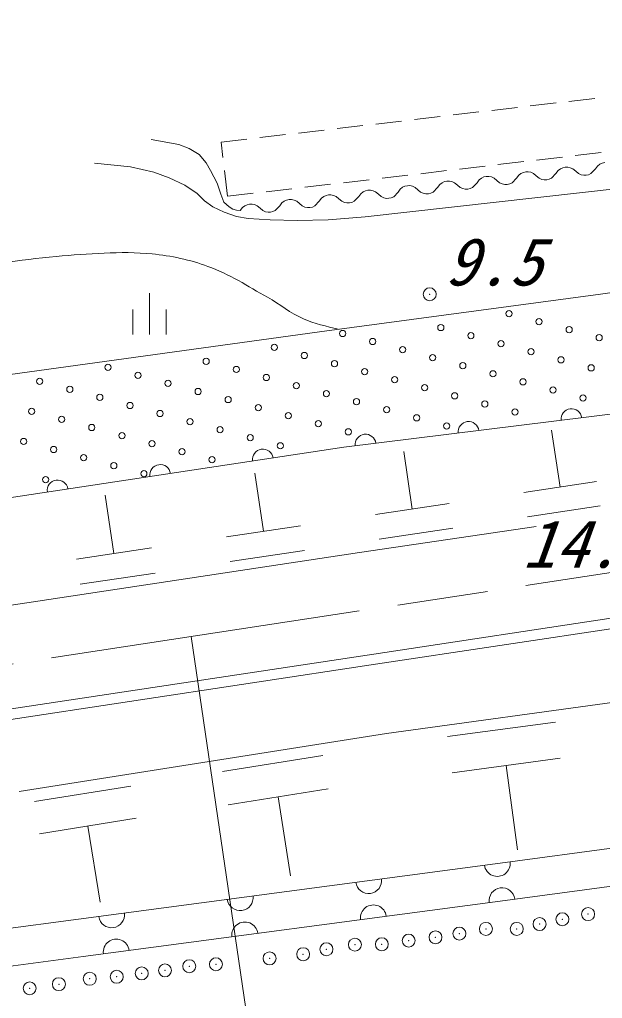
# Model space of a CAD drawing. Units: millimetres, scale not verified. Extents: x 40000 to 680000, y 20000 to 380000.
# Drawn here: x 482009 to 504480, y 280444 to 318142 of the extents above; entities that cross this region are included whole.
import ezdxf
from ezdxf.enums import TextEntityAlignment as Align

# ---------------------------------------------------------------- set-up
doc = ezdxf.new("R2010")
doc.units = ezdxf.units.MM
doc.header["$LTSCALE"] = 1000
doc.header["$PDMODE"] = 32
doc.header["$PDSIZE"] = 500
doc.linetypes.add('CHAIN', pattern=[18.5, 12, -1.5, 3.5, -1.5])
for name, color, linetype, lineweight in [('M-BGD', 7, 'Continuous', 13), ('M-BMK', 2, 'CHAIN', 13), ('M-BMK-SRVR', 3, 'Continuous', 13), ('M-STR-HTXT', 7, 'Continuous', 13)]:
    doc.layers.add(name, color=color, linetype=linetype, lineweight=lineweight)
doc.styles.add('ＭＳ ゴシック', font='')
doc.styles.get('ＭＳ ゴシック').set_extended_font_data('MS Gothic')

# ---------------------------------------------------------------- blocks, each defined once
blk = doc.blocks.new('荒地')
at = {"color": 7, "linetype": 'Continuous', "lineweight": 13}
for p, q in [((0, -1.25), (0, 1.25)), ((-1, 0.25), (-1, -1.25)), ((1, 0.25), (1, -1.25))]:
    blk.add_line(p, q, dxfattribs=at)

msp = doc.modelspace()

# ---------------------------------------------------------------- linework, layer by layer
at = {"layer": 'M-BGD'}
for p, q in [((501700, 314815), (502693, 314931)), ((503189, 314989), (504183, 315105)), ((497230, 314293), (498223, 314409)), ((498720, 314467), (499713, 314583)), ((500210, 314641), (501203, 314757)), ((494250, 313945), (495243, 314061)), ((495740, 314119), (496733, 314235)), ((491271, 313596), (492264, 313712)), ((492760, 313770), (493754, 313886)), ((487086, 313528), (488149, 313330)), ((488149, 313330), (488546, 313174)), ((489781, 313422), (490774, 313538)), ((489850, 312826), (489781, 313422)), ((488546, 313174), (488929, 312947)), ((488929, 312947), (489198, 312621)), ((503433, 312903), (504426, 313020)), ((484902, 312610), (486291, 312468)), ((489198, 312621), (489368, 312324)), ((500453, 312555), (501447, 312671)), ((501943, 312729), (502937, 312845)), ((504293, 312502), (504382, 312571)), ((504382, 312571), (504473, 312612)), ((504473, 312612), (504567, 312633)), ((486291, 312468), (487189, 312260)), ((487189, 312260), (487775, 312043)), ((489368, 312324), (489623, 311842)), ((490024, 311336), (489908, 312330)), ((495984, 312033), (496977, 312149)), ((497474, 312207), (498467, 312323)), ((498964, 312381), (499957, 312497)), ((501167, 312035), (501251, 312147)), ((501251, 312147), (501339, 312215)), ((501339, 312215), (501431, 312257)), ((501431, 312257), (501525, 312278)), ((501525, 312278), (501621, 312279)), ((501621, 312279), (501719, 312259)), ((501719, 312259), (501821, 312213)), ((501821, 312213), (501928, 312123)), ((502517, 312032), (502689, 312212)), ((502689, 312212), (502772, 312325)), ((502772, 312325), (502860, 312393)), ((502860, 312393), (502952, 312435)), ((502952, 312435), (503046, 312455)), ((503046, 312455), (503142, 312457)), ((503142, 312457), (503241, 312437)), ((503241, 312437), (503342, 312391)), ((503342, 312391), (503449, 312301)), ((503449, 312301), (503556, 312211)), ((503556, 312211), (503658, 312165)), ((503658, 312165), (503757, 312146)), ((503757, 312146), (503853, 312147)), ((503853, 312147), (503947, 312168)), ((503947, 312168), (504038, 312210)), ((504038, 312210), (504210, 312390)), ((504210, 312390), (504293, 312502)), ((487775, 312043), (488380, 311769)), ((488380, 311769), (488852, 311448)), ((489623, 311842), (489765, 311416)), ((493004, 311685), (493997, 311801)), ((494494, 311859), (495487, 311975)), ((495330, 310539), (509070, 312084)), ((498125, 311679), (498208, 311791)), ((498208, 311791), (498297, 311859)), ((498297, 311859), (498388, 311901)), ((498388, 311901), (498482, 311922)), ((498482, 311922), (498578, 311923)), ((498578, 311923), (498677, 311904)), ((498677, 311904), (498779, 311858)), ((498779, 311858), (498886, 311768)), ((498886, 311768), (498993, 311678)), ((499475, 311676), (499646, 311857)), ((499646, 311857), (499730, 311969)), ((499730, 311969), (499818, 312037)), ((499818, 312037), (499909, 312079)), ((499909, 312079), (500003, 312100)), ((500003, 312100), (500100, 312101)), ((500100, 312101), (500198, 312082)), ((500198, 312082), (500300, 312036)), ((500300, 312036), (500407, 311946)), ((500407, 311946), (500514, 311856)), ((500514, 311856), (500615, 311810)), ((500615, 311810), (500714, 311790)), ((500714, 311790), (500810, 311791)), ((500810, 311791), (500904, 311812)), ((500904, 311812), (500996, 311854)), ((500996, 311854), (501167, 312035)), ((501928, 312123), (502035, 312034)), ((502035, 312034), (502137, 311988)), ((502137, 311988), (502235, 311968)), ((502235, 311968), (502332, 311969)), ((502332, 311969), (502425, 311990)), ((502425, 311990), (502517, 312032)), ((488852, 311448), (489136, 311155)), ((489765, 311416), (489878, 311105)), ((490024, 311336), (491018, 311452)), ((491514, 311510), (492508, 311627)), ((493825, 311368), (493919, 311389)), ((493919, 311389), (494015, 311390)), ((494015, 311390), (494113, 311370)), ((495083, 311323), (495166, 311436)), ((495166, 311436), (495254, 311504)), ((495254, 311504), (495346, 311546)), ((495346, 311546), (495440, 311567)), ((495440, 311567), (495536, 311568)), ((495536, 311568), (495635, 311548)), ((495635, 311548), (495736, 311502)), ((495736, 311502), (495843, 311412)), ((495843, 311412), (495950, 311322)), ((496432, 311321), (496604, 311501)), ((496604, 311501), (496687, 311613)), ((496687, 311613), (496776, 311682)), ((496776, 311682), (496867, 311723)), ((496867, 311723), (496961, 311744)), ((496961, 311744), (497057, 311746)), ((497057, 311746), (497156, 311726)), ((497156, 311726), (497258, 311680)), ((497258, 311680), (497364, 311590)), ((497364, 311590), (497471, 311500)), ((497471, 311500), (497573, 311454)), ((497573, 311454), (497672, 311435)), ((497672, 311435), (497768, 311436)), ((497768, 311436), (497862, 311457)), ((497862, 311457), (497953, 311499)), ((497953, 311499), (498125, 311679)), ((498993, 311678), (499094, 311632)), ((499094, 311632), (499193, 311612)), ((499193, 311612), (499289, 311614)), ((499289, 311614), (499383, 311635)), ((499383, 311635), (499475, 311676)), ((489136, 311155), (489466, 310928)), ((489878, 311105), (490093, 310926)), ((490691, 310970), (490782, 311012)), ((490782, 311012), (490876, 311033)), ((490876, 311033), (490972, 311034)), ((490972, 311034), (491071, 311015)), ((491071, 311015), (491173, 310969)), ((492040, 310968), (492124, 311080)), ((492124, 311080), (492212, 311148)), ((492212, 311148), (492303, 311190)), ((492303, 311190), (492397, 311211)), ((492397, 311211), (492494, 311212)), ((492494, 311212), (492592, 311193)), ((492592, 311193), (492694, 311147)), ((492694, 311147), (492801, 311057)), ((492801, 311057), (492908, 310967)), ((493390, 310965), (493561, 311146)), ((493561, 311146), (493645, 311258)), ((493645, 311258), (493733, 311326)), ((493733, 311326), (493825, 311368)), ((494113, 311370), (494215, 311324)), ((494215, 311324), (494322, 311235)), ((494322, 311235), (494429, 311145)), ((494429, 311145), (494531, 311099)), ((494531, 311099), (494629, 311079)), ((494629, 311079), (494726, 311080)), ((494726, 311080), (494820, 311101)), ((494820, 311101), (494911, 311143)), ((494911, 311143), (495083, 311323)), ((495950, 311322), (496052, 311276)), ((496052, 311276), (496151, 311257)), ((496151, 311257), (496247, 311258)), ((496247, 311258), (496341, 311279)), ((496341, 311279), (496432, 311321)), ((489466, 310928), (489901, 310720)), ((489901, 310720), (490374, 310559)), ((490093, 310926), (490235, 310841)), ((490235, 310841), (490377, 310803)), ((490377, 310803), (490519, 310790)), ((490519, 310790), (490602, 310902)), ((490602, 310902), (490691, 310970)), ((491173, 310969), (491280, 310879)), ((491280, 310879), (491387, 310789)), ((491387, 310789), (491488, 310743)), ((491488, 310743), (491587, 310723)), ((491587, 310723), (491683, 310725)), ((491683, 310725), (491777, 310746)), ((491777, 310746), (491869, 310787)), ((491869, 310787), (492040, 310968)), ((492908, 310967), (493010, 310921)), ((493010, 310921), (493108, 310901)), ((493108, 310901), (493204, 310903)), ((493204, 310903), (493298, 310923)), ((493298, 310923), (493390, 310965)), ((490374, 310559), (490818, 310484)), ((490818, 310484), (491673, 310426)), ((491673, 310426), (492708, 310398)), ((492708, 310398), (493912, 310426)), ((493912, 310426), (495330, 310539)), ((504403, 307569), (515619, 309177)), ((493568, 306118), (504403, 307569)), ((479438, 304174), (493568, 306118)), ((494513, 301669), (505307, 303003)), ((502852, 300140), (502522, 302328)), ((480094, 299500), (494513, 301669)), ((497150, 299290), (496817, 301501)), ((491416, 298434), (491078, 300668)), ((504253, 300352), (501451, 299929)), ((485648, 297574), (485307, 299831)), ((498566, 299503), (495735, 299076)), ((504394, 299418), (501592, 298995)), ((492846, 298650), (489985, 298218)), ((495117, 297614), (501920, 298616)), ((498708, 298560), (495877, 298132)), ((480705, 295445), (495117, 297614)), ((487093, 297792), (484203, 297356)), ((492990, 297697), (490129, 297265)), ((487239, 296828), (484348, 296392)), ((495665, 293707), (506241, 295302)), ((495725, 293311), (506299, 294906)), ((481444, 291558), (495665, 293707)), ((481504, 291163), (495725, 293311)), ((496158, 290644), (506810, 292111)), ((498505, 290525), (502669, 291084)), ((481998, 288412), (496158, 290644)), ((489839, 289186), (493696, 289803)), ((498691, 289137), (502855, 289696)), ((500773, 289417), (501210, 286163)), ((482586, 288026), (486301, 288620)), ((490045, 287900), (493901, 288517)), ((491973, 288209), (492460, 285163)), ((500350, 285633), (516998, 287866)), ((482784, 286787), (486499, 287382)), ((484642, 287084), (485111, 284150)), ((500542, 284196), (517173, 286426)), ((484277, 283496), (500350, 285633)), ((484467, 282059), (500542, 284196)), ((472293, 281910), (484277, 283496)), ((472494, 280474), (484467, 282059))]:
    msp.add_line(p, q, dxfattribs=at)
for centre in [(500878, 306818), (502037, 306508), (494461, 306053), (498249, 306281), (503196, 306197), (495620, 305743), (499408, 305970), (500567, 305659), (504355, 305887), (491832, 305515), (496779, 305432), (501726, 305349), (489203, 304977), (492991, 305205), (494151, 304894), (497938, 305121), (502885, 305038), (485416, 304750), (490363, 304667), (495310, 304583), (499098, 304811), (500257, 304500), (504045, 304728), (482787, 304212), (486575, 304439), (487734, 304129), (491522, 304356), (496469, 304273), (501416, 304190), (483946, 303901), (488893, 303818), (492681, 304046), (493840, 303735), (497628, 303962), (502575, 303879), (485105, 303591), (490052, 303508), (494999, 303424), (498787, 303652), (503734, 303569), (482476, 303053), (486264, 303280), (487423, 302970), (491211, 303197), (496158, 303114), (499946, 303341), (501105, 303031), (483635, 302742), (488582, 302659), (492370, 302886), (497317, 302803), (484794, 302432), (489741, 302348), (493529, 302576), (494688, 302265), (498476, 302493), (482166, 301894), (485954, 302121), (490901, 302038), (483325, 301583), (487113, 301811), (488272, 301500), (492060, 301727), (484484, 301273), (489431, 301189), (485643, 300962), (483014, 300424), (486802, 300651)]:
    msp.add_circle(centre, 120, dxfattribs=at)
for centre, radius, start, end in [((503287, 302753), 400, 7.0434, 187.0434), ((499317, 302263), 400, 7.0434, 187.0434), ((495347, 301772), 400, 7.0434, 187.0434), ((491388, 301199), 400, 8.5569, 188.5569), ((487433, 300604), 400, 8.5569, 188.5569), ((483477, 300009), 400, 8.5569, 188.5569), ((500426, 285643), 500, 187.5823, 7.6378), ((495469, 284984), 500, 187.5723, 7.5723), ((500606, 284204), 500, 7.6378, 187.5808), ((490513, 284325), 500, 187.5723, 7.5723), ((495650, 283545), 500, 7.5723, 187.5723), ((485557, 283666), 500, 187.5723, 7.5723), ((490694, 282887), 500, 7.5723, 187.5723), ((485737, 282228), 500, 7.5723, 187.5723)]:
    msp.add_arc(centre, radius, start, end, dxfattribs=at)
msp.add_open_spline([(478637, 308372), (478837, 308396), (479038, 308420), (479238, 308446), (480632, 308623), (482015, 308906), (483416, 309020), (484645, 309120), (485887, 309234), (487115, 309116), (487849, 309045), (488581, 308889), (489273, 308637), (490084, 308343), (490817, 307867), (491569, 307447), (492039, 307185), (492459, 306831), (492951, 306617), (493381, 306431), (493842, 306325), (494297, 306216)], degree=3, knots=[0, 0, 0, 0, 1, 1, 1, 2, 2, 2, 3, 3, 3, 4, 4, 4, 5, 5, 5, 6, 6, 6, 7, 7, 7, 7], dxfattribs=at)
for p in [(497821, 307561), (503927, 283690), (502056, 283308), (502935, 283492), (498966, 282939), (499986, 283123), (501177, 283123), (494936, 282515), (495975, 282528), (497010, 282670), (498044, 282797), (492942, 282147), (493839, 282336), (489581, 281759), (491647, 281986), (486718, 281409), (487616, 281523), (488551, 281683), (483524, 280993), (484715, 281201), (485754, 281277), (482399, 280833)]:
    msp.add_point(p, dxfattribs=at)
at = {"layer": 'M-BMK'}
msp.add_line((464951, 290778), (510990, 297786), dxfattribs=at)
at = {"layer": 'M-BMK-SRVR'}
msp.add_line((488622, 294381), (493454, 261564), dxfattribs=at)

# ---------------------------------------------------------------- block references
at = {"layer": 'M-BGD', "xscale": 640, "yscale": 640}
msp.add_blockref('荒地', (487019, 306810), dxfattribs=at)

# ---------------------------------------------------------------- texts
at = {"layer": 'M-BGD', "style": 'ＭＳ ゴシック', "oblique": 20}
for s, p in [('9.5', (498388, 307349)), ('14.3', (501389, 296483))]:
    msp.add_text(s, height=1833, dxfattribs=at).set_placement(p, align=Align.BOTTOM_LEFT)
at = {"layer": 'M-STR-HTXT', "style": 'ＭＳ ゴシック'}
msp.add_text('ガードパイプ\u3000L=143.5', height=1833, rotation=8.395, dxfattribs=at).set_placement((470217, 318989), align=Align.BOTTOM_CENTER)

doc.saveas('drawing.dxf')
